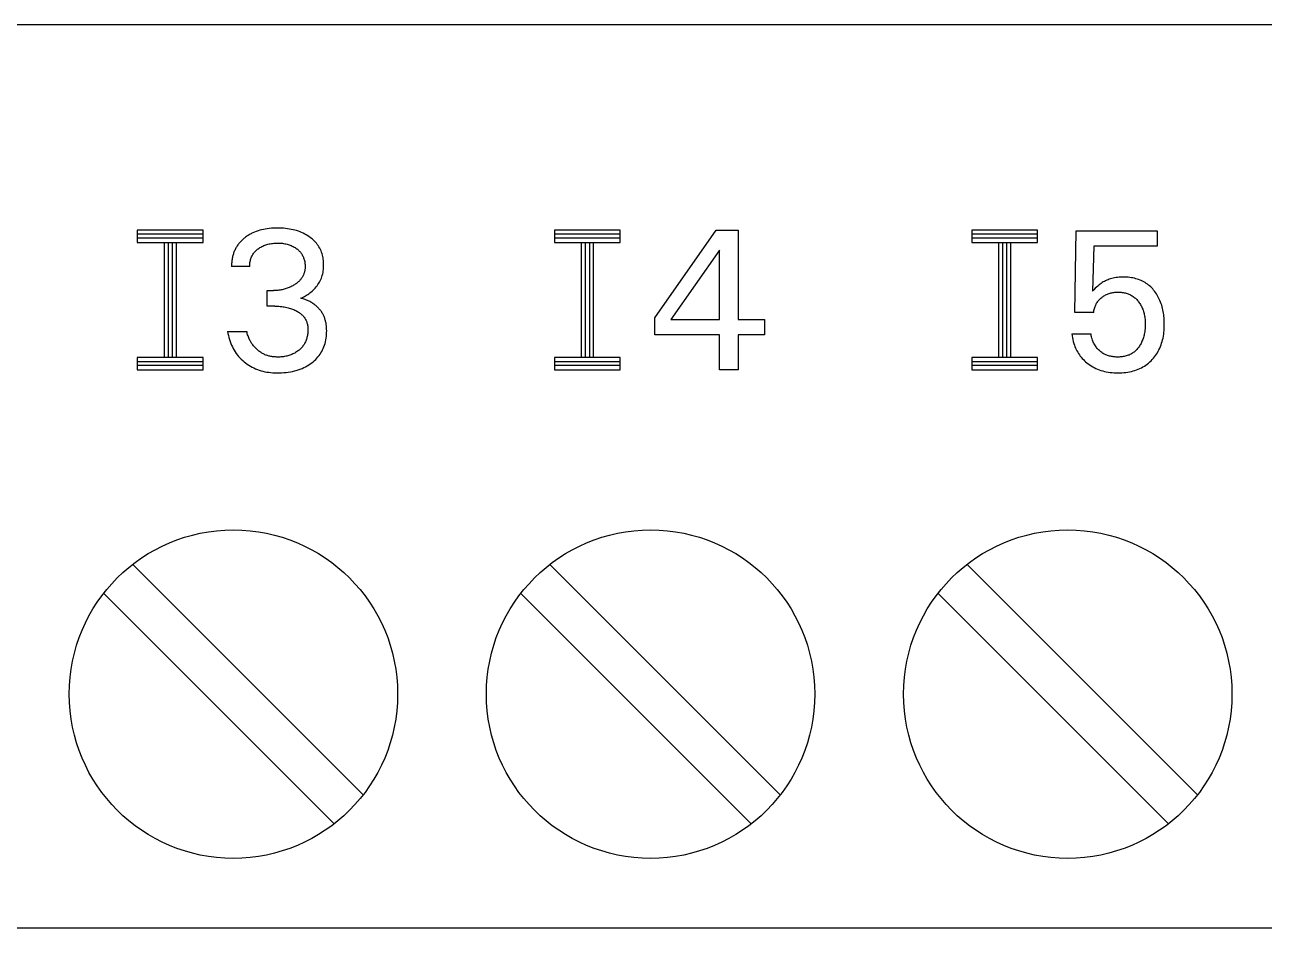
# Model space of a CAD drawing. Extents: x 0 to 420, y 0 to 297.
# Drawn here: x 164.93 to 180.02, y 242.67 to 253.67 of the extents above; entities that cross this region are included whole.
import ezdxf

# ---------------------------------------------------------------- set-up
doc = ezdxf.new("R2010")
doc.units = 0
doc.header["$LTSCALE"] = 23.1
doc.layers.add('10000_FRONT', color=7, linetype='CONTINUOUS')

msp = doc.modelspace()

# ---------------------------------------------------------------- linework, layer by layer
at = {"layer": '10000_FRONT', "color": 7, "linetype": 'CONTINUOUS'}
for p, q in [((207.298, 253.673), (137.798, 253.673)), ((166.298, 251.173), (166.298, 251.023)), ((167.098, 251.173), (166.298, 251.173)), ((167.098, 251.023), (167.098, 251.173)), ((167.725, 251.149), (167.706, 251.14)), ((167.746, 251.157), (167.725, 251.149)), ((167.768, 251.164), (167.746, 251.157)), ((167.789, 251.171), (167.768, 251.164)), ((167.811, 251.176), (167.789, 251.171)), ((167.833, 251.181), (167.811, 251.176)), ((167.856, 251.186), (167.833, 251.181)), ((167.88, 251.19), (167.856, 251.186)), ((167.905, 251.193), (167.88, 251.19)), ((167.931, 251.195), (167.905, 251.193)), ((167.956, 251.197), (167.931, 251.195)), ((167.981, 251.198), (167.956, 251.197)), ((168.006, 251.198), (167.981, 251.198)), ((168.03, 251.198), (168.006, 251.198)), ((168.055, 251.197), (168.03, 251.198)), ((168.079, 251.195), (168.055, 251.197)), ((168.103, 251.193), (168.079, 251.195)), ((168.127, 251.19), (168.103, 251.193)), ((168.152, 251.186), (168.127, 251.19)), ((168.173, 251.182), (168.152, 251.186)), ((168.195, 251.177), (168.173, 251.182)), ((168.217, 251.172), (168.195, 251.177)), ((168.238, 251.166), (168.217, 251.172)), ((168.259, 251.159), (168.238, 251.166)), ((168.28, 251.151), (168.259, 251.159)), ((168.299, 251.143), (168.28, 251.151)), ((168.318, 251.134), (168.299, 251.143)), ((171.378, 251.173), (171.378, 251.023)), ((172.178, 251.173), (171.378, 251.173)), ((172.178, 251.023), (172.178, 251.173)), ((172.598, 250.103), (173.347, 251.173)), ((173.347, 251.173), (173.616, 251.173)), ((173.616, 251.173), (173.616, 250.084)), ((176.458, 251.173), (176.458, 251.023)), ((177.258, 251.173), (176.458, 251.173)), ((177.258, 251.023), (177.258, 251.173)), ((177.716, 250.169), (177.731, 251.163)), ((177.731, 251.163), (178.715, 251.163)), ((178.715, 251.163), (178.715, 250.977)), ((167.098, 251.123), (166.298, 251.123)), ((167.098, 251.073), (166.298, 251.073)), ((166.298, 251.023), (167.098, 251.023)), ((166.623, 251.023), (166.623, 249.623)), ((166.673, 251.023), (166.673, 249.623)), ((166.723, 251.023), (166.723, 249.623)), ((166.773, 249.623), (166.773, 251.023)), ((167.521, 250.992), (167.515, 250.983)), ((167.528, 251.001), (167.521, 250.992)), ((167.535, 251.01), (167.528, 251.001)), ((167.542, 251.019), (167.535, 251.01)), ((167.549, 251.027), (167.542, 251.019)), ((167.557, 251.035), (167.549, 251.027)), ((167.565, 251.043), (167.557, 251.035)), ((167.573, 251.051), (167.565, 251.043)), ((167.581, 251.059), (167.573, 251.051)), ((167.589, 251.066), (167.581, 251.059)), ((167.598, 251.073), (167.589, 251.066)), ((167.607, 251.08), (167.598, 251.073)), ((167.616, 251.087), (167.607, 251.08)), ((167.626, 251.095), (167.616, 251.087)), ((167.637, 251.102), (167.626, 251.095)), ((167.648, 251.109), (167.637, 251.102)), ((167.66, 251.116), (167.648, 251.109)), ((167.671, 251.123), (167.66, 251.116)), ((167.683, 251.129), (167.671, 251.123)), ((167.694, 251.135), (167.683, 251.129)), ((167.706, 251.14), (167.694, 251.135)), ((167.85, 250.989), (167.862, 250.993)), ((167.862, 250.993), (167.875, 250.998)), ((167.875, 250.998), (167.888, 251.001)), ((167.888, 251.001), (167.902, 251.004)), ((167.902, 251.004), (167.915, 251.007)), ((167.915, 251.007), (167.93, 251.01)), ((167.93, 251.01), (167.944, 251.011)), ((167.944, 251.011), (167.959, 251.013)), ((167.959, 251.013), (167.974, 251.014)), ((167.974, 251.014), (167.989, 251.015)), ((167.989, 251.015), (168.004, 251.015)), ((168.004, 251.015), (168.019, 251.015)), ((168.019, 251.015), (168.034, 251.014)), ((168.034, 251.014), (168.049, 251.013)), ((168.049, 251.013), (168.064, 251.012)), ((168.064, 251.012), (168.079, 251.01)), ((168.079, 251.01), (168.094, 251.007)), ((168.094, 251.007), (168.108, 251.004)), ((168.108, 251.004), (168.121, 251.001)), ((168.121, 251.001), (168.134, 250.998)), ((168.134, 250.998), (168.147, 250.993)), ((168.147, 250.993), (168.16, 250.989)), ((168.337, 251.125), (168.318, 251.134)), ((168.355, 251.114), (168.337, 251.125)), ((168.373, 251.104), (168.355, 251.114)), ((168.39, 251.092), (168.373, 251.104)), ((168.404, 251.082), (168.39, 251.092)), ((168.418, 251.072), (168.404, 251.082)), ((168.431, 251.061), (168.418, 251.072)), ((168.443, 251.049), (168.431, 251.061)), ((168.455, 251.038), (168.443, 251.049)), ((168.467, 251.025), (168.455, 251.038)), ((168.478, 251.013), (168.467, 251.025)), ((168.489, 250.999), (168.478, 251.013)), ((168.5, 250.984), (168.489, 250.999)), ((172.178, 251.123), (171.378, 251.123)), ((172.178, 251.073), (171.378, 251.073)), ((171.378, 251.023), (172.178, 251.023)), ((171.703, 251.023), (171.703, 249.623)), ((171.753, 251.023), (171.753, 249.623)), ((171.803, 251.023), (171.803, 249.623)), ((171.853, 249.623), (171.853, 251.023)), ((177.258, 251.123), (176.458, 251.123)), ((177.258, 251.073), (176.458, 251.073)), ((176.458, 251.023), (177.258, 251.023)), ((176.783, 251.023), (176.783, 249.623)), ((176.833, 251.023), (176.833, 249.623)), ((176.883, 251.023), (176.883, 249.623)), ((176.933, 249.623), (176.933, 251.023)), ((167.458, 250.85), (167.456, 250.838)), ((167.461, 250.862), (167.458, 250.85)), ((167.465, 250.873), (167.461, 250.862)), ((167.468, 250.884), (167.465, 250.873)), ((167.471, 250.895), (167.468, 250.884)), ((167.475, 250.905), (167.471, 250.895)), ((167.479, 250.915), (167.475, 250.905)), ((167.484, 250.925), (167.479, 250.915)), ((167.488, 250.935), (167.484, 250.925)), ((167.493, 250.945), (167.488, 250.935)), ((167.498, 250.955), (167.493, 250.945)), ((167.504, 250.965), (167.498, 250.955)), ((167.509, 250.974), (167.504, 250.965)), ((167.515, 250.983), (167.509, 250.974)), ((167.685, 250.837), (167.69, 250.847)), ((167.69, 250.847), (167.695, 250.858)), ((167.695, 250.858), (167.7, 250.868)), ((167.7, 250.868), (167.706, 250.877)), ((167.706, 250.877), (167.712, 250.887)), ((167.712, 250.887), (167.718, 250.895)), ((167.718, 250.895), (167.725, 250.903)), ((167.725, 250.903), (167.732, 250.911)), ((167.732, 250.911), (167.739, 250.918)), ((167.739, 250.918), (167.746, 250.925)), ((167.746, 250.925), (167.754, 250.932)), ((167.754, 250.932), (167.762, 250.939)), ((167.762, 250.939), (167.77, 250.945)), ((167.77, 250.945), (167.78, 250.953)), ((167.78, 250.953), (167.791, 250.96)), ((167.791, 250.96), (167.802, 250.966)), ((167.802, 250.966), (167.814, 250.973)), ((167.814, 250.973), (167.825, 250.978)), ((167.825, 250.978), (167.837, 250.984)), ((167.837, 250.984), (167.85, 250.989)), ((168.16, 250.989), (168.173, 250.984)), ((168.173, 250.984), (168.185, 250.978)), ((168.185, 250.978), (168.196, 250.973)), ((168.196, 250.973), (168.207, 250.966)), ((168.207, 250.966), (168.219, 250.96)), ((168.219, 250.96), (168.229, 250.953)), ((168.229, 250.953), (168.24, 250.945)), ((168.24, 250.945), (168.248, 250.939)), ((168.248, 250.939), (168.255, 250.932)), ((168.255, 250.932), (168.263, 250.925)), ((168.263, 250.925), (168.27, 250.918)), ((168.27, 250.918), (168.277, 250.911)), ((168.277, 250.911), (168.284, 250.903)), ((168.284, 250.903), (168.29, 250.895)), ((168.29, 250.895), (168.296, 250.887)), ((168.296, 250.887), (168.301, 250.879)), ((168.301, 250.879), (168.307, 250.87)), ((168.307, 250.87), (168.311, 250.861)), ((168.311, 250.861), (168.316, 250.852)), ((168.316, 250.852), (168.32, 250.843)), ((168.32, 250.843), (168.323, 250.834)), ((168.51, 250.969), (168.5, 250.984)), ((168.519, 250.953), (168.51, 250.969)), ((168.527, 250.937), (168.519, 250.953)), ((168.535, 250.92), (168.527, 250.937)), ((168.542, 250.903), (168.535, 250.92)), ((168.548, 250.885), (168.542, 250.903)), ((168.553, 250.869), (168.548, 250.885)), ((168.557, 250.852), (168.553, 250.869)), ((168.56, 250.835), (168.557, 250.852)), ((173.388, 250.93), (172.796, 250.084)), ((173.388, 250.084), (173.388, 250.93)), ((177.944, 250.977), (177.931, 250.43)), ((178.715, 250.977), (177.944, 250.977)), ((167.447, 250.778), (167.446, 250.766)), ((167.446, 250.766), (167.446, 250.754)), ((167.446, 250.754), (167.446, 250.742)), ((167.446, 250.742), (167.446, 250.73)), ((167.666, 250.73), (167.446, 250.73)), ((167.448, 250.79), (167.447, 250.778)), ((167.45, 250.802), (167.448, 250.79)), ((167.451, 250.814), (167.45, 250.802)), ((167.453, 250.826), (167.451, 250.814)), ((167.456, 250.838), (167.453, 250.826)), ((167.666, 250.743), (167.667, 250.755)), ((167.666, 250.73), (167.666, 250.743)), ((167.667, 250.755), (167.668, 250.767)), ((167.668, 250.767), (167.67, 250.779)), ((167.67, 250.779), (167.672, 250.791)), ((167.672, 250.791), (167.675, 250.803)), ((167.675, 250.803), (167.678, 250.815)), ((167.678, 250.815), (167.681, 250.826)), ((167.681, 250.826), (167.685, 250.837)), ((168.323, 250.834), (168.327, 250.824)), ((168.327, 250.824), (168.33, 250.815)), ((168.33, 250.815), (168.333, 250.803)), ((168.333, 250.803), (168.336, 250.79)), ((168.336, 250.79), (168.338, 250.778)), ((168.339, 250.693), (168.337, 250.685)), ((168.338, 250.778), (168.339, 250.766)), ((168.339, 250.766), (168.34, 250.753)), ((168.34, 250.702), (168.339, 250.693)), ((168.34, 250.753), (168.341, 250.741)), ((168.341, 250.719), (168.34, 250.711)), ((168.34, 250.711), (168.34, 250.702)), ((168.341, 250.741), (168.341, 250.728)), ((168.341, 250.728), (168.341, 250.719)), ((168.563, 250.818), (168.56, 250.835)), ((168.562, 250.676), (168.564, 250.694)), ((168.565, 250.801), (168.563, 250.818)), ((168.564, 250.694), (168.566, 250.713)), ((168.566, 250.784), (168.565, 250.801)), ((168.567, 250.767), (168.566, 250.784)), ((168.566, 250.713), (168.567, 250.731)), ((168.567, 250.75), (168.567, 250.767)), ((168.567, 250.731), (168.567, 250.75)), ((168.257, 250.542), (168.25, 250.536)), ((168.264, 250.548), (168.257, 250.542)), ((168.271, 250.555), (168.264, 250.548)), ((168.277, 250.562), (168.271, 250.555)), ((168.284, 250.569), (168.277, 250.562)), ((168.289, 250.576), (168.284, 250.569)), ((168.294, 250.582), (168.289, 250.576)), ((168.299, 250.589), (168.294, 250.582)), ((168.304, 250.597), (168.299, 250.589)), ((168.308, 250.604), (168.304, 250.597)), ((168.313, 250.611), (168.308, 250.604)), ((168.317, 250.619), (168.313, 250.611)), ((168.32, 250.627), (168.317, 250.619)), ((168.324, 250.635), (168.32, 250.627)), ((168.327, 250.643), (168.324, 250.635)), ((168.329, 250.651), (168.327, 250.643)), ((168.332, 250.659), (168.329, 250.651)), ((168.334, 250.668), (168.332, 250.659)), ((168.336, 250.676), (168.334, 250.668)), ((168.337, 250.685), (168.336, 250.676)), ((168.508, 250.525), (168.517, 250.54)), ((168.517, 250.54), (168.525, 250.556)), ((168.525, 250.556), (168.532, 250.572)), ((168.532, 250.572), (168.539, 250.588)), ((168.539, 250.588), (168.545, 250.605)), ((168.545, 250.605), (168.55, 250.621)), ((168.55, 250.621), (168.555, 250.639)), ((168.555, 250.639), (168.559, 250.657)), ((168.559, 250.657), (168.562, 250.676)), ((178.061, 250.541), (178.047, 250.533)), ((178.075, 250.549), (178.061, 250.541)), ((178.089, 250.556), (178.075, 250.549)), ((178.103, 250.562), (178.089, 250.556)), ((178.119, 250.569), (178.103, 250.562)), ((178.134, 250.574), (178.119, 250.569)), ((178.15, 250.579), (178.134, 250.574)), ((178.166, 250.584), (178.15, 250.579)), ((178.182, 250.588), (178.166, 250.584)), ((178.199, 250.591), (178.182, 250.588)), ((178.217, 250.594), (178.199, 250.591)), ((178.235, 250.596), (178.217, 250.594)), ((178.253, 250.598), (178.235, 250.596)), ((178.271, 250.599), (178.253, 250.598)), ((178.289, 250.6), (178.271, 250.599)), ((178.308, 250.6), (178.289, 250.6)), ((178.327, 250.6), (178.308, 250.6)), ((178.346, 250.599), (178.327, 250.6)), ((178.365, 250.598), (178.346, 250.599)), ((178.384, 250.596), (178.365, 250.598)), ((178.403, 250.593), (178.384, 250.596)), ((178.421, 250.59), (178.403, 250.593)), ((178.44, 250.586), (178.421, 250.59)), ((178.458, 250.581), (178.44, 250.586)), ((178.475, 250.576), (178.458, 250.581)), ((178.491, 250.571), (178.475, 250.576)), ((178.508, 250.565), (178.491, 250.571)), ((178.523, 250.558), (178.508, 250.565)), ((178.539, 250.55), (178.523, 250.558)), ((178.554, 250.542), (178.539, 250.55)), ((178.569, 250.534), (178.554, 250.542)), ((167.88, 250.246), (167.88, 250.437)), ((167.88, 250.437), (167.955, 250.437)), ((167.969, 250.437), (167.955, 250.437)), ((167.982, 250.437), (167.969, 250.437)), ((167.996, 250.438), (167.982, 250.437)), ((168.009, 250.439), (167.996, 250.438)), ((168.022, 250.44), (168.009, 250.439)), ((168.036, 250.442), (168.022, 250.44)), ((168.049, 250.444), (168.036, 250.442)), ((168.061, 250.447), (168.049, 250.444)), ((168.074, 250.45), (168.061, 250.447)), ((168.086, 250.453), (168.074, 250.45)), ((168.098, 250.456), (168.086, 250.453)), ((168.11, 250.46), (168.098, 250.456)), ((168.122, 250.464), (168.11, 250.46)), ((168.134, 250.468), (168.122, 250.464)), ((168.146, 250.473), (168.134, 250.468)), ((168.157, 250.478), (168.146, 250.473)), ((168.169, 250.483), (168.157, 250.478)), ((168.18, 250.489), (168.169, 250.483)), ((168.191, 250.495), (168.18, 250.489)), ((168.201, 250.501), (168.191, 250.495)), ((168.212, 250.508), (168.201, 250.501)), ((168.22, 250.513), (168.212, 250.508)), ((168.228, 250.518), (168.22, 250.513)), ((168.235, 250.524), (168.228, 250.518)), ((168.243, 250.53), (168.235, 250.524)), ((168.25, 250.536), (168.243, 250.53)), ((168.36, 250.38), (168.373, 250.389)), ((168.373, 250.389), (168.386, 250.398)), ((168.386, 250.398), (168.399, 250.407)), ((168.399, 250.407), (168.412, 250.417)), ((168.412, 250.417), (168.426, 250.429)), ((168.426, 250.429), (168.439, 250.441)), ((168.439, 250.441), (168.452, 250.454)), ((168.452, 250.454), (168.465, 250.467)), ((168.465, 250.467), (168.477, 250.481)), ((168.477, 250.481), (168.488, 250.496)), ((168.488, 250.496), (168.498, 250.51)), ((168.498, 250.51), (168.508, 250.525)), ((177.947, 250.447), (177.931, 250.43)), ((177.963, 250.464), (177.947, 250.447)), ((177.978, 250.478), (177.963, 250.464)), ((177.993, 250.492), (177.978, 250.478)), ((178.002, 250.5), (177.993, 250.492)), ((178.012, 250.507), (178.002, 250.5)), ((178.021, 250.515), (178.012, 250.507)), ((178.034, 250.524), (178.021, 250.515)), ((178.047, 250.533), (178.034, 250.524)), ((178.089, 250.383), (178.099, 250.388)), ((178.099, 250.388), (178.11, 250.393)), ((178.11, 250.393), (178.121, 250.397)), ((178.121, 250.397), (178.132, 250.401)), ((178.132, 250.401), (178.143, 250.405)), ((178.143, 250.405), (178.154, 250.407)), ((178.154, 250.407), (178.166, 250.41)), ((178.166, 250.41), (178.178, 250.412)), ((178.178, 250.412), (178.19, 250.414)), ((178.19, 250.414), (178.203, 250.416)), ((178.203, 250.416), (178.215, 250.416)), ((178.215, 250.416), (178.228, 250.417)), ((178.228, 250.417), (178.24, 250.417)), ((178.24, 250.417), (178.253, 250.417)), ((178.253, 250.417), (178.266, 250.417)), ((178.266, 250.417), (178.278, 250.416)), ((178.278, 250.416), (178.291, 250.414)), ((178.291, 250.414), (178.303, 250.412)), ((178.303, 250.412), (178.316, 250.41)), ((178.316, 250.41), (178.328, 250.407)), ((178.328, 250.407), (178.34, 250.404)), ((178.34, 250.404), (178.351, 250.401)), ((178.351, 250.401), (178.362, 250.397)), ((178.362, 250.397), (178.373, 250.393)), ((178.373, 250.393), (178.384, 250.388)), ((178.584, 250.524), (178.569, 250.534)), ((178.598, 250.514), (178.584, 250.524)), ((178.612, 250.504), (178.598, 250.514)), ((178.625, 250.493), (178.612, 250.504)), ((178.638, 250.481), (178.625, 250.493)), ((178.651, 250.469), (178.638, 250.481)), ((178.663, 250.456), (178.651, 250.469)), ((178.674, 250.443), (178.663, 250.456)), ((178.685, 250.429), (178.674, 250.443)), ((178.696, 250.414), (178.685, 250.429)), ((178.707, 250.398), (178.696, 250.414)), ((178.717, 250.382), (178.707, 250.398)), ((167.972, 250.246), (167.88, 250.246)), ((167.972, 250.246), (167.989, 250.246)), ((167.989, 250.246), (168.006, 250.245)), ((168.006, 250.245), (168.023, 250.245)), ((168.023, 250.245), (168.039, 250.243)), ((168.039, 250.243), (168.056, 250.242)), ((168.056, 250.242), (168.073, 250.239)), ((168.073, 250.239), (168.088, 250.237)), ((168.088, 250.237), (168.103, 250.234)), ((168.288, 250.343), (168.303, 250.349)), ((168.298, 250.34), (168.288, 250.343)), ((168.309, 250.338), (168.298, 250.34)), ((168.303, 250.349), (168.317, 250.356)), ((168.319, 250.335), (168.309, 250.338)), ((168.317, 250.356), (168.332, 250.364)), ((168.329, 250.332), (168.319, 250.335)), ((168.34, 250.329), (168.329, 250.332)), ((168.332, 250.364), (168.346, 250.372)), ((168.35, 250.325), (168.34, 250.329)), ((168.346, 250.372), (168.36, 250.38)), ((168.36, 250.321), (168.35, 250.325)), ((168.37, 250.317), (168.36, 250.321)), ((168.38, 250.312), (168.37, 250.317)), ((168.39, 250.307), (168.38, 250.312)), ((168.399, 250.302), (168.39, 250.307)), ((168.409, 250.297), (168.399, 250.302)), ((168.418, 250.291), (168.409, 250.297)), ((168.428, 250.286), (168.418, 250.291)), ((168.437, 250.28), (168.428, 250.286)), ((168.446, 250.273), (168.437, 250.28)), ((168.455, 250.267), (168.446, 250.273)), ((168.463, 250.26), (168.455, 250.267)), ((168.471, 250.254), (168.463, 250.26)), ((168.479, 250.247), (168.471, 250.254)), ((168.486, 250.24), (168.479, 250.247)), ((168.494, 250.233), (168.486, 250.24)), ((177.956, 250.229), (177.96, 250.241)), ((177.96, 250.241), (177.964, 250.252)), ((177.964, 250.252), (177.969, 250.262)), ((177.969, 250.262), (177.974, 250.272)), ((177.974, 250.272), (177.98, 250.283)), ((177.98, 250.283), (177.986, 250.292)), ((177.986, 250.292), (177.993, 250.302)), ((177.993, 250.302), (178, 250.311)), ((178, 250.311), (178.007, 250.32)), ((178.007, 250.32), (178.015, 250.329)), ((178.015, 250.329), (178.024, 250.337)), ((178.024, 250.337), (178.032, 250.345)), ((178.032, 250.345), (178.041, 250.352)), ((178.041, 250.352), (178.051, 250.359)), ((178.051, 250.359), (178.06, 250.366)), ((178.06, 250.366), (178.069, 250.372)), ((178.069, 250.372), (178.079, 250.378)), ((178.079, 250.378), (178.089, 250.383)), ((178.384, 250.388), (178.394, 250.383)), ((178.394, 250.383), (178.404, 250.377)), ((178.404, 250.377), (178.414, 250.371)), ((178.414, 250.371), (178.424, 250.365)), ((178.424, 250.365), (178.433, 250.358)), ((178.433, 250.358), (178.443, 250.35)), ((178.443, 250.35), (178.451, 250.343)), ((178.451, 250.343), (178.46, 250.335)), ((178.46, 250.335), (178.468, 250.326)), ((178.468, 250.326), (178.476, 250.317)), ((178.476, 250.317), (178.484, 250.308)), ((178.484, 250.308), (178.491, 250.299)), ((178.491, 250.299), (178.498, 250.289)), ((178.498, 250.289), (178.506, 250.278)), ((178.506, 250.278), (178.512, 250.267)), ((178.512, 250.267), (178.519, 250.256)), ((178.519, 250.256), (178.525, 250.245)), ((178.525, 250.245), (178.53, 250.233)), ((178.726, 250.366), (178.717, 250.382)), ((178.735, 250.349), (178.726, 250.366)), ((178.743, 250.332), (178.735, 250.349)), ((178.751, 250.315), (178.743, 250.332)), ((178.759, 250.296), (178.751, 250.315)), ((178.766, 250.277), (178.759, 250.296)), ((178.772, 250.258), (178.766, 250.277)), ((178.777, 250.239), (178.772, 250.258)), ((178.782, 250.219), (178.777, 250.239)), ((168.103, 250.234), (168.118, 250.231)), ((168.118, 250.231), (168.133, 250.228)), ((168.133, 250.228), (168.148, 250.224)), ((168.148, 250.224), (168.162, 250.219)), ((168.162, 250.219), (168.176, 250.215)), ((168.176, 250.215), (168.189, 250.21)), ((168.189, 250.21), (168.202, 250.205)), ((168.202, 250.205), (168.216, 250.199)), ((168.216, 250.199), (168.228, 250.193)), ((168.228, 250.193), (168.241, 250.186)), ((168.241, 250.186), (168.25, 250.181)), ((168.25, 250.181), (168.259, 250.175)), ((168.259, 250.175), (168.268, 250.169)), ((168.268, 250.169), (168.277, 250.163)), ((168.277, 250.163), (168.285, 250.157)), ((168.285, 250.157), (168.293, 250.15)), ((168.293, 250.15), (168.301, 250.143)), ((168.301, 250.143), (168.309, 250.136)), ((168.309, 250.136), (168.316, 250.128)), ((168.316, 250.128), (168.323, 250.12)), ((168.323, 250.12), (168.33, 250.111)), ((168.33, 250.111), (168.336, 250.102)), ((168.336, 250.102), (168.342, 250.093)), ((168.342, 250.093), (168.347, 250.084)), ((168.501, 250.226), (168.494, 250.233)), ((168.508, 250.219), (168.501, 250.226)), ((168.514, 250.211), (168.508, 250.219)), ((168.521, 250.204), (168.514, 250.211)), ((168.527, 250.196), (168.521, 250.204)), ((168.533, 250.188), (168.527, 250.196)), ((168.539, 250.18), (168.533, 250.188)), ((168.545, 250.172), (168.539, 250.18)), ((168.55, 250.163), (168.545, 250.172)), ((168.555, 250.155), (168.55, 250.163)), ((168.56, 250.146), (168.555, 250.155)), ((168.564, 250.137), (168.56, 250.146)), ((168.569, 250.128), (168.564, 250.137)), ((168.573, 250.119), (168.569, 250.128)), ((168.576, 250.11), (168.573, 250.119)), ((168.58, 250.1), (168.576, 250.11)), ((168.583, 250.09), (168.58, 250.1)), ((168.586, 250.08), (168.583, 250.09)), ((172.598, 249.898), (172.598, 250.103)), ((177.944, 250.169), (177.716, 250.169)), ((177.944, 250.169), (177.945, 250.181)), ((177.945, 250.181), (177.947, 250.193)), ((177.947, 250.193), (177.95, 250.205)), ((177.95, 250.205), (177.953, 250.217)), ((177.953, 250.217), (177.956, 250.229)), ((178.53, 250.233), (178.536, 250.222)), ((178.536, 250.222), (178.541, 250.209)), ((178.541, 250.209), (178.545, 250.196)), ((178.545, 250.196), (178.55, 250.183)), ((178.55, 250.183), (178.554, 250.17)), ((178.554, 250.17), (178.557, 250.157)), ((178.557, 250.157), (178.56, 250.144)), ((178.56, 250.144), (178.563, 250.13)), ((178.563, 250.13), (178.565, 250.116)), ((178.565, 250.116), (178.567, 250.101)), ((178.567, 250.101), (178.569, 250.086)), ((178.787, 250.2), (178.782, 250.219)), ((178.791, 250.18), (178.787, 250.2)), ((178.794, 250.163), (178.791, 250.18)), ((178.796, 250.145), (178.794, 250.163)), ((178.798, 250.128), (178.796, 250.145)), ((178.801, 250.102), (178.798, 250.128)), ((178.803, 250.076), (178.801, 250.102)), ((167.398, 249.937), (167.402, 249.912)), ((167.398, 249.937), (167.63, 249.937)), ((167.634, 249.924), (167.63, 249.937)), ((168.347, 250.084), (168.352, 250.074)), ((168.352, 250.074), (168.357, 250.064)), ((168.357, 250.064), (168.361, 250.054)), ((168.361, 250.054), (168.364, 250.045)), ((168.364, 250.045), (168.367, 250.035)), ((168.367, 250.035), (168.369, 250.025)), ((168.369, 250.025), (168.371, 250.015)), ((168.371, 250.015), (168.373, 250.005)), ((168.373, 250.005), (168.374, 249.995)), ((168.374, 249.995), (168.375, 249.985)), ((168.375, 249.985), (168.376, 249.974)), ((168.376, 249.952), (168.375, 249.939)), ((168.375, 249.939), (168.375, 249.926)), ((168.376, 249.974), (168.376, 249.964)), ((168.376, 249.964), (168.376, 249.952)), ((168.589, 250.07), (168.586, 250.08)), ((168.591, 250.06), (168.589, 250.07)), ((168.594, 250.05), (168.591, 250.06)), ((168.596, 250.04), (168.594, 250.05)), ((168.598, 250.022), (168.596, 250.04)), ((168.601, 250.003), (168.598, 250.022)), ((168.602, 249.985), (168.601, 250.003)), ((168.603, 249.966), (168.602, 249.985)), ((168.604, 249.947), (168.603, 249.966)), ((168.603, 249.925), (168.604, 249.947)), ((172.796, 250.084), (173.388, 250.084)), ((173.616, 250.084), (173.937, 250.084)), ((173.937, 250.084), (173.937, 249.898)), ((178.566, 249.943), (178.565, 249.932)), ((178.568, 249.955), (178.566, 249.943)), ((178.57, 249.973), (178.568, 249.955)), ((178.569, 250.086), (178.57, 250.071)), ((178.57, 250.071), (178.571, 250.056)), ((178.571, 249.99), (178.57, 249.973)), ((178.571, 250.056), (178.571, 250.041)), ((178.571, 250.041), (178.572, 250.026)), ((178.572, 250.026), (178.571, 250.008)), ((178.571, 250.008), (178.571, 249.99)), ((178.799, 249.928), (178.801, 249.952)), ((178.801, 249.952), (178.803, 249.975)), ((178.804, 250.05), (178.803, 250.076)), ((178.803, 249.975), (178.804, 249.999)), ((178.804, 250.023), (178.804, 250.05)), ((178.804, 249.999), (178.804, 250.023)), ((167.402, 249.912), (167.407, 249.888)), ((167.407, 249.888), (167.413, 249.864)), ((167.413, 249.864), (167.419, 249.84)), ((167.419, 249.84), (167.427, 249.816)), ((167.427, 249.816), (167.436, 249.793)), ((167.436, 249.793), (167.445, 249.771)), ((167.637, 249.911), (167.634, 249.924)), ((167.641, 249.898), (167.637, 249.911)), ((167.646, 249.886), (167.641, 249.898)), ((167.65, 249.874), (167.646, 249.886)), ((167.655, 249.861), (167.65, 249.874)), ((167.661, 249.849), (167.655, 249.861)), ((167.665, 249.839), (167.661, 249.849)), ((167.67, 249.83), (167.665, 249.839)), ((167.675, 249.82), (167.67, 249.83)), ((167.681, 249.811), (167.675, 249.82)), ((167.686, 249.802), (167.681, 249.811)), ((167.692, 249.792), (167.686, 249.802)), ((167.698, 249.784), (167.692, 249.792)), ((168.334, 249.79), (168.328, 249.781)), ((168.339, 249.8), (168.334, 249.79)), ((168.344, 249.811), (168.339, 249.8)), ((168.349, 249.821), (168.344, 249.811)), ((168.353, 249.832), (168.349, 249.821)), ((168.357, 249.843), (168.353, 249.832)), ((168.361, 249.853), (168.357, 249.843)), ((168.364, 249.865), (168.361, 249.853)), ((168.367, 249.877), (168.364, 249.865)), ((168.369, 249.889), (168.367, 249.877)), ((168.372, 249.901), (168.369, 249.889)), ((168.373, 249.914), (168.372, 249.901)), ((168.375, 249.926), (168.373, 249.914)), ((168.577, 249.772), (168.584, 249.792)), ((168.584, 249.792), (168.589, 249.813)), ((168.589, 249.813), (168.594, 249.835)), ((168.594, 249.835), (168.598, 249.857)), ((168.598, 249.857), (168.6, 249.88)), ((168.6, 249.88), (168.602, 249.902)), ((168.602, 249.902), (168.603, 249.925)), ((173.388, 249.898), (172.598, 249.898)), ((173.388, 249.473), (173.388, 249.898)), ((173.616, 249.898), (173.616, 249.473)), ((173.937, 249.898), (173.616, 249.898)), ((177.678, 249.91), (177.68, 249.887)), ((177.678, 249.91), (177.91, 249.91)), ((177.68, 249.887), (177.684, 249.863)), ((177.684, 249.863), (177.689, 249.84)), ((177.689, 249.84), (177.694, 249.817)), ((177.694, 249.817), (177.701, 249.794)), ((177.701, 249.794), (177.709, 249.772)), ((177.912, 249.897), (177.91, 249.91)), ((177.914, 249.885), (177.912, 249.897)), ((177.917, 249.872), (177.914, 249.885)), ((177.92, 249.859), (177.917, 249.872)), ((177.924, 249.847), (177.92, 249.859)), ((177.929, 249.834), (177.924, 249.847)), ((177.933, 249.822), (177.929, 249.834)), ((177.939, 249.81), (177.933, 249.822)), ((177.945, 249.798), (177.939, 249.81)), ((177.951, 249.786), (177.945, 249.798)), ((177.958, 249.775), (177.951, 249.786)), ((178.52, 249.792), (178.513, 249.781)), ((178.526, 249.804), (178.52, 249.792)), ((178.531, 249.816), (178.526, 249.804)), ((178.536, 249.828), (178.531, 249.816)), ((178.541, 249.84), (178.536, 249.828)), ((178.546, 249.853), (178.541, 249.84)), ((178.55, 249.866), (178.546, 249.853)), ((178.554, 249.88), (178.55, 249.866)), ((178.557, 249.893), (178.554, 249.88)), ((178.56, 249.906), (178.557, 249.893)), ((178.563, 249.92), (178.56, 249.906)), ((178.565, 249.932), (178.563, 249.92)), ((178.764, 249.774), (178.771, 249.795)), ((178.771, 249.795), (178.777, 249.815)), ((178.777, 249.815), (178.783, 249.836)), ((178.783, 249.836), (178.788, 249.857)), ((178.788, 249.857), (178.792, 249.88)), ((178.792, 249.88), (178.796, 249.904)), ((178.796, 249.904), (178.799, 249.928)), ((167.445, 249.771), (167.455, 249.75)), ((167.455, 249.75), (167.466, 249.73)), ((167.466, 249.73), (167.477, 249.709)), ((167.477, 249.709), (167.49, 249.69)), ((167.49, 249.69), (167.503, 249.671)), ((167.503, 249.671), (167.517, 249.652)), ((167.517, 249.652), (167.532, 249.634)), ((167.532, 249.634), (167.548, 249.617)), ((167.705, 249.775), (167.698, 249.784)), ((167.712, 249.765), (167.705, 249.775)), ((167.719, 249.756), (167.712, 249.765)), ((167.727, 249.747), (167.719, 249.756)), ((167.735, 249.738), (167.727, 249.747)), ((167.744, 249.73), (167.735, 249.738)), ((167.753, 249.722), (167.744, 249.73)), ((167.761, 249.714), (167.753, 249.722)), ((167.77, 249.707), (167.761, 249.714)), ((167.778, 249.7), (167.77, 249.707)), ((167.787, 249.694), (167.778, 249.7)), ((167.796, 249.687), (167.787, 249.694)), ((167.805, 249.681), (167.796, 249.687)), ((167.814, 249.676), (167.805, 249.681)), ((167.823, 249.67), (167.814, 249.676)), ((167.833, 249.665), (167.823, 249.67)), ((167.842, 249.661), (167.833, 249.665)), ((167.852, 249.656), (167.842, 249.661)), ((167.862, 249.652), (167.852, 249.656)), ((167.872, 249.648), (167.862, 249.652)), ((167.882, 249.645), (167.872, 249.648)), ((167.892, 249.642), (167.882, 249.645)), ((167.903, 249.639), (167.892, 249.642)), ((167.913, 249.637), (167.903, 249.639)), ((167.924, 249.634), (167.913, 249.637)), ((167.935, 249.632), (167.924, 249.634)), ((168.09, 249.634), (168.076, 249.631)), ((168.105, 249.636), (168.09, 249.634)), ((168.118, 249.639), (168.105, 249.636)), ((168.131, 249.642), (168.118, 249.639)), ((168.143, 249.646), (168.131, 249.642)), ((168.156, 249.65), (168.143, 249.646)), ((168.169, 249.655), (168.156, 249.65)), ((168.181, 249.66), (168.169, 249.655)), ((168.193, 249.665), (168.181, 249.66)), ((168.204, 249.67), (168.193, 249.665)), ((168.216, 249.676), (168.204, 249.67)), ((168.226, 249.683), (168.216, 249.676)), ((168.237, 249.69), (168.226, 249.683)), ((168.247, 249.697), (168.237, 249.69)), ((168.258, 249.704), (168.247, 249.697)), ((168.267, 249.712), (168.258, 249.704)), ((168.276, 249.72), (168.267, 249.712)), ((168.284, 249.728), (168.276, 249.72)), ((168.292, 249.736), (168.284, 249.728)), ((168.3, 249.744), (168.292, 249.736)), ((168.308, 249.753), (168.3, 249.744)), ((168.315, 249.762), (168.308, 249.753)), ((168.321, 249.771), (168.315, 249.762)), ((168.328, 249.781), (168.321, 249.771)), ((168.498, 249.628), (168.511, 249.645)), ((168.511, 249.645), (168.523, 249.661)), ((168.523, 249.661), (168.534, 249.679)), ((168.534, 249.679), (168.545, 249.696)), ((168.545, 249.696), (168.554, 249.715)), ((168.554, 249.715), (168.563, 249.733)), ((168.563, 249.733), (168.571, 249.753)), ((168.571, 249.753), (168.577, 249.772)), ((177.709, 249.772), (177.715, 249.754)), ((177.715, 249.754), (177.723, 249.737)), ((177.723, 249.737), (177.731, 249.72)), ((177.731, 249.72), (177.74, 249.703)), ((177.74, 249.703), (177.749, 249.686)), ((177.749, 249.686), (177.759, 249.67)), ((177.759, 249.67), (177.77, 249.655)), ((177.77, 249.655), (177.781, 249.639)), ((177.781, 249.639), (177.793, 249.625)), ((177.965, 249.764), (177.958, 249.775)), ((177.973, 249.753), (177.965, 249.764)), ((177.98, 249.743), (177.973, 249.753)), ((177.988, 249.733), (177.98, 249.743)), ((177.996, 249.724), (177.988, 249.733)), ((178.004, 249.715), (177.996, 249.724)), ((178.013, 249.707), (178.004, 249.715)), ((178.022, 249.698), (178.013, 249.707)), ((178.032, 249.691), (178.022, 249.698)), ((178.041, 249.683), (178.032, 249.691)), ((178.051, 249.676), (178.041, 249.683)), ((178.061, 249.67), (178.051, 249.676)), ((178.072, 249.664), (178.061, 249.67)), ((178.083, 249.658), (178.072, 249.664)), ((178.093, 249.654), (178.083, 249.658)), ((178.104, 249.649), (178.093, 249.654)), ((178.114, 249.645), (178.104, 249.649)), ((178.125, 249.642), (178.114, 249.645)), ((178.136, 249.639), (178.125, 249.642)), ((178.148, 249.636), (178.136, 249.639)), ((178.159, 249.634), (178.148, 249.636)), ((178.171, 249.632), (178.159, 249.634)), ((178.316, 249.634), (178.304, 249.632)), ((178.329, 249.637), (178.316, 249.634)), ((178.341, 249.64), (178.329, 249.637)), ((178.352, 249.644), (178.341, 249.64)), ((178.363, 249.648), (178.352, 249.644)), ((178.374, 249.652), (178.363, 249.648)), ((178.385, 249.657), (178.374, 249.652)), ((178.395, 249.662), (178.385, 249.657)), ((178.405, 249.668), (178.395, 249.662)), ((178.415, 249.674), (178.405, 249.668)), ((178.425, 249.681), (178.415, 249.674)), ((178.435, 249.688), (178.425, 249.681)), ((178.444, 249.696), (178.435, 249.688)), ((178.453, 249.704), (178.444, 249.696)), ((178.461, 249.712), (178.453, 249.704)), ((178.469, 249.721), (178.461, 249.712)), ((178.477, 249.73), (178.469, 249.721)), ((178.485, 249.739), (178.477, 249.73)), ((178.492, 249.749), (178.485, 249.739)), ((178.5, 249.759), (178.492, 249.749)), ((178.507, 249.77), (178.5, 249.759)), ((178.513, 249.781), (178.507, 249.77)), ((178.684, 249.628), (178.696, 249.644)), ((178.696, 249.644), (178.708, 249.661)), ((178.708, 249.661), (178.719, 249.679)), ((178.719, 249.679), (178.729, 249.697)), ((178.729, 249.697), (178.739, 249.715)), ((178.739, 249.715), (178.748, 249.734)), ((178.748, 249.734), (178.757, 249.754)), ((178.757, 249.754), (178.764, 249.774)), ((166.298, 249.623), (166.298, 249.473)), ((167.098, 249.623), (166.298, 249.623)), ((166.298, 249.573), (167.098, 249.573)), ((167.098, 249.523), (166.298, 249.523)), ((167.098, 249.473), (167.098, 249.623)), ((167.548, 249.617), (167.564, 249.601)), ((167.564, 249.601), (167.581, 249.585)), ((167.581, 249.585), (167.599, 249.57)), ((167.599, 249.57), (167.617, 249.555)), ((167.617, 249.555), (167.636, 249.541)), ((167.636, 249.541), (167.656, 249.528)), ((167.656, 249.528), (167.675, 249.516)), ((167.675, 249.516), (167.696, 249.505)), ((167.696, 249.505), (167.717, 249.494)), ((167.717, 249.494), (167.738, 249.485)), ((167.738, 249.485), (167.76, 249.476)), ((167.946, 249.631), (167.935, 249.632)), ((167.957, 249.629), (167.946, 249.631)), ((167.969, 249.628), (167.957, 249.629)), ((167.98, 249.628), (167.969, 249.628)), ((167.991, 249.627), (167.98, 249.628)), ((168.002, 249.627), (167.991, 249.627)), ((168.017, 249.627), (168.002, 249.627)), ((168.032, 249.627), (168.017, 249.627)), ((168.046, 249.628), (168.032, 249.627)), ((168.061, 249.63), (168.046, 249.628)), ((168.076, 249.631), (168.061, 249.63)), ((168.281, 249.48), (168.304, 249.489)), ((168.304, 249.489), (168.325, 249.498)), ((168.325, 249.498), (168.345, 249.508)), ((168.345, 249.508), (168.365, 249.519)), ((168.365, 249.519), (168.385, 249.531)), ((168.385, 249.531), (168.404, 249.544)), ((168.404, 249.544), (168.423, 249.557)), ((168.423, 249.557), (168.439, 249.57)), ((168.439, 249.57), (168.455, 249.584)), ((168.455, 249.584), (168.47, 249.598)), ((168.47, 249.598), (168.484, 249.613)), ((168.484, 249.613), (168.498, 249.628)), ((171.378, 249.623), (171.378, 249.473)), ((172.178, 249.623), (171.378, 249.623)), ((171.378, 249.573), (172.178, 249.573)), ((172.178, 249.523), (171.378, 249.523)), ((172.178, 249.473), (172.178, 249.623)), ((176.458, 249.623), (176.458, 249.473)), ((177.258, 249.623), (176.458, 249.623)), ((176.458, 249.573), (177.258, 249.573)), ((177.258, 249.523), (176.458, 249.523)), ((177.258, 249.473), (177.258, 249.623)), ((177.793, 249.625), (177.805, 249.61)), ((177.805, 249.61), (177.819, 249.597)), ((177.819, 249.597), (177.832, 249.583)), ((177.832, 249.583), (177.846, 249.57)), ((177.846, 249.57), (177.861, 249.558)), ((177.861, 249.558), (177.878, 249.545)), ((177.878, 249.545), (177.895, 249.532)), ((177.895, 249.532), (177.913, 249.52)), ((177.913, 249.52), (177.932, 249.509)), ((177.932, 249.509), (177.951, 249.499)), ((177.951, 249.499), (177.97, 249.489)), ((177.97, 249.489), (177.991, 249.48)), ((178.182, 249.63), (178.171, 249.632)), ((178.194, 249.629), (178.182, 249.63)), ((178.205, 249.628), (178.194, 249.629)), ((178.217, 249.627), (178.205, 249.628)), ((178.229, 249.627), (178.217, 249.627)), ((178.24, 249.627), (178.229, 249.627)), ((178.253, 249.627), (178.24, 249.627)), ((178.266, 249.628), (178.253, 249.627)), ((178.279, 249.629), (178.266, 249.628)), ((178.291, 249.63), (178.279, 249.629)), ((178.304, 249.632), (178.291, 249.63)), ((178.486, 249.478), (178.505, 249.487)), ((178.505, 249.487), (178.525, 249.496)), ((178.525, 249.496), (178.543, 249.506)), ((178.543, 249.506), (178.561, 249.517)), ((178.561, 249.517), (178.579, 249.529)), ((178.579, 249.529), (178.595, 249.541)), ((178.595, 249.541), (178.612, 249.554)), ((178.612, 249.554), (178.627, 249.567)), ((178.627, 249.567), (178.643, 249.582)), ((178.643, 249.582), (178.657, 249.597)), ((178.657, 249.597), (178.671, 249.612)), ((178.671, 249.612), (178.684, 249.628)), ((166.298, 249.473), (167.098, 249.473)), ((167.76, 249.476), (167.782, 249.468)), ((167.782, 249.468), (167.805, 249.461)), ((167.805, 249.461), (167.828, 249.454)), ((167.828, 249.454), (167.85, 249.449)), ((167.85, 249.449), (167.875, 249.444)), ((167.875, 249.444), (167.9, 249.441)), ((167.9, 249.441), (167.925, 249.438)), ((167.925, 249.438), (167.95, 249.436)), ((167.95, 249.436), (167.975, 249.435)), ((167.975, 249.435), (168, 249.434)), ((168, 249.434), (168.027, 249.434)), ((168.027, 249.434), (168.054, 249.435)), ((168.054, 249.435), (168.082, 249.437)), ((168.082, 249.437), (168.109, 249.44)), ((168.109, 249.44), (168.136, 249.443)), ((168.136, 249.443), (168.163, 249.448)), ((168.163, 249.448), (168.187, 249.453)), ((168.187, 249.453), (168.211, 249.458)), ((168.211, 249.458), (168.234, 249.464)), ((168.234, 249.464), (168.258, 249.472)), ((168.258, 249.472), (168.281, 249.48)), ((171.378, 249.473), (172.178, 249.473)), ((173.616, 249.473), (173.388, 249.473)), ((176.458, 249.473), (177.258, 249.473)), ((177.991, 249.48), (178.011, 249.472)), ((178.011, 249.472), (178.032, 249.465)), ((178.032, 249.465), (178.054, 249.458)), ((178.054, 249.458), (178.075, 249.453)), ((178.075, 249.453), (178.097, 249.448)), ((178.097, 249.448), (178.121, 249.444)), ((178.121, 249.444), (178.144, 249.44)), ((178.144, 249.44), (178.168, 249.437)), ((178.168, 249.437), (178.192, 249.436)), ((178.192, 249.436), (178.216, 249.434)), ((178.216, 249.434), (178.24, 249.434)), ((178.24, 249.434), (178.264, 249.434)), ((178.264, 249.434), (178.288, 249.435)), ((178.288, 249.435), (178.311, 249.437)), ((178.311, 249.437), (178.335, 249.44)), ((178.335, 249.44), (178.358, 249.443)), ((178.358, 249.443), (178.381, 249.447)), ((178.381, 249.447), (178.404, 249.452)), ((178.404, 249.452), (178.425, 249.458)), ((178.425, 249.458), (178.446, 249.464)), ((178.446, 249.464), (178.466, 249.471)), ((178.466, 249.471), (178.486, 249.478)), ((169.047, 244.297), (166.242, 247.102)), ((174.127, 244.297), (171.322, 247.102)), ((179.207, 244.297), (176.402, 247.102)), ((165.889, 246.748), (168.693, 243.944)), ((170.969, 246.748), (173.773, 243.944)), ((176.049, 246.748), (178.853, 243.944)), ((207.298, 242.673), (137.798, 242.673))]:
    msp.add_line(p, q, dxfattribs=at)
for centre in [(167.468, 245.523), (172.548, 245.523), (177.628, 245.523)]:
    msp.add_circle(centre, 2, dxfattribs=at)

doc.saveas('drawing.dxf')
